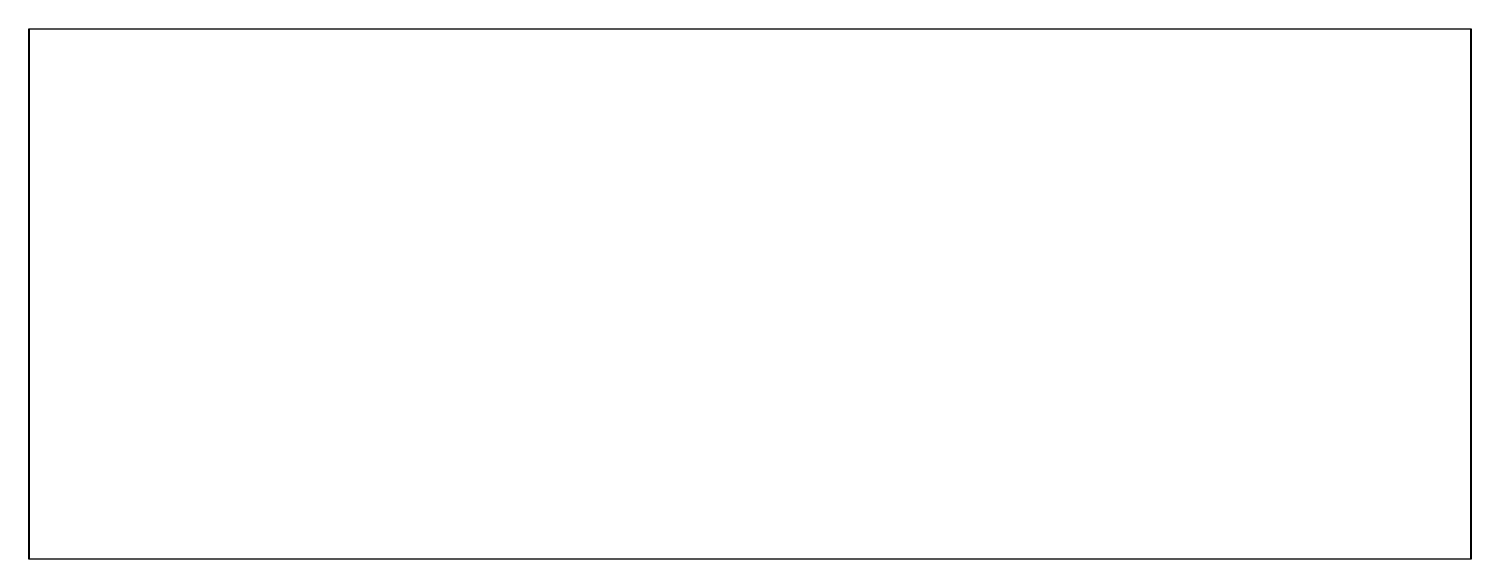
# Model space of a CAD drawing. Extents: x -176 to 176, y -124 to 5.
import ezdxf

# ---------------------------------------------------------------- set-up
doc = ezdxf.new("R2010")
doc.units = 0
doc.header["$MEASUREMENT"] = 0
doc.layers.add('BLACK', color=7, linetype='CONTINUOUS')

msp = doc.modelspace()

# ---------------------------------------------------------------- linework, layer by layer
at = {"layer": 'Black'}
for p, q in [((-175.95, 5.074), (-175.949, 5.07831)), ((-175.95, -124.126), (-175.95, 5.074)), ((-175.949, 5.08268), (-175.948, 5.08679)), ((-175.949, 5.07831), (-175.949, 5.08268)), ((-175.948, 5.08679), (-175.947, 5.0911)), ((-175.947, 5.0911), (-175.945, 5.09489)), ((-175.945, 5.09489), (-175.943, 5.099)), ((-175.943, 5.099), (-175.94, 5.10235)), ((-175.94, 5.10235), (-175.938, 5.10614)), ((-175.938, 5.10614), (-175.935, 5.10895)), ((-175.935, 5.10895), (-175.932, 5.1123)), ((-175.932, 5.1123), (-175.928, 5.11449)), ((-175.928, 5.11449), (-175.925, 5.1173)), ((-175.925, 5.1173), (-175.921, 5.1188)), ((-175.921, 5.1188), (-175.917, 5.12099)), ((-175.917, 5.12099), (-175.913, 5.12174)), ((-175.913, 5.12174), (-175.909, 5.12324)), ((-175.909, 5.12324), (-175.904, 5.12324)), ((-175.904, 5.12324), (-175.9, 5.124)), ((-175.9, 5.124), (175.958, 5.124)), ((-175.85, 5.024), (-175.85, -124.076)), ((175.908, 5.024), (-175.85, 5.024)), ((175.908, -124.076), (175.908, 5.024)), ((175.958, 5.124), (175.963, 5.12324)), ((175.963, 5.12324), (175.967, 5.12324)), ((175.967, 5.12324), (175.971, 5.12174)), ((175.971, 5.12174), (175.976, 5.12099)), ((175.976, 5.12099), (175.979, 5.1188)), ((175.979, 5.1188), (175.983, 5.1173)), ((175.983, 5.1173), (175.987, 5.11449)), ((175.987, 5.11449), (175.991, 5.1123)), ((175.991, 5.1123), (175.993, 5.10895)), ((175.993, 5.10895), (175.997, 5.10614)), ((175.997, 5.10614), (175.999, 5.10235)), ((175.999, 5.10235), (176.002, 5.099)), ((176.002, 5.099), (176.003, 5.09489)), ((176.003, 5.09489), (176.005, 5.0911)), ((176.005, 5.0911), (176.006, 5.08679)), ((176.006, 5.08679), (176.008, 5.08268)), ((176.008, 5.08268), (176.008, 5.07831)), ((176.008, 5.07831), (176.008, 5.074)), ((176.008, 5.074), (176.008, -124.126)), ((-175.949, -124.13), (-175.95, -124.126)), ((-175.949, -124.135), (-175.949, -124.13)), ((-175.948, -124.139), (-175.949, -124.135)), ((-175.947, -124.143), (-175.948, -124.139)), ((-175.945, -124.147), (-175.947, -124.143)), ((-175.943, -124.151), (-175.945, -124.147)), ((-175.94, -124.154), (-175.943, -124.151)), ((-175.938, -124.158), (-175.94, -124.154)), ((-175.935, -124.161), (-175.938, -124.158)), ((-175.932, -124.164), (-175.935, -124.161)), ((-175.928, -124.166), (-175.932, -124.164)), ((-175.925, -124.169), (-175.928, -124.166)), ((-175.921, -124.171), (-175.925, -124.169)), ((-175.917, -124.173), (-175.921, -124.171)), ((-175.913, -124.174), (-175.917, -124.173)), ((-175.909, -124.175), (-175.913, -124.174)), ((-175.904, -124.175), (-175.909, -124.175)), ((-175.9, -124.176), (-175.904, -124.175)), ((175.958, -124.176), (-175.9, -124.176)), ((-175.85, -124.076), (175.908, -124.076)), ((175.963, -124.175), (175.958, -124.176)), ((175.967, -124.175), (175.963, -124.175)), ((175.971, -124.174), (175.967, -124.175)), ((175.976, -124.173), (175.971, -124.174)), ((175.979, -124.171), (175.976, -124.173)), ((175.983, -124.169), (175.979, -124.171)), ((175.987, -124.166), (175.983, -124.169)), ((175.991, -124.164), (175.987, -124.166)), ((175.993, -124.161), (175.991, -124.164)), ((175.997, -124.158), (175.993, -124.161)), ((175.999, -124.154), (175.997, -124.158)), ((176.002, -124.151), (175.999, -124.154)), ((176.003, -124.147), (176.002, -124.151)), ((176.005, -124.143), (176.003, -124.147)), ((176.006, -124.139), (176.005, -124.143)), ((176.008, -124.135), (176.006, -124.139)), ((176.008, -124.126), (176.008, -124.13)), ((176.008, -124.13), (176.008, -124.135))]:
    msp.add_line(p, q, dxfattribs=at)

doc.saveas('drawing.dxf')
